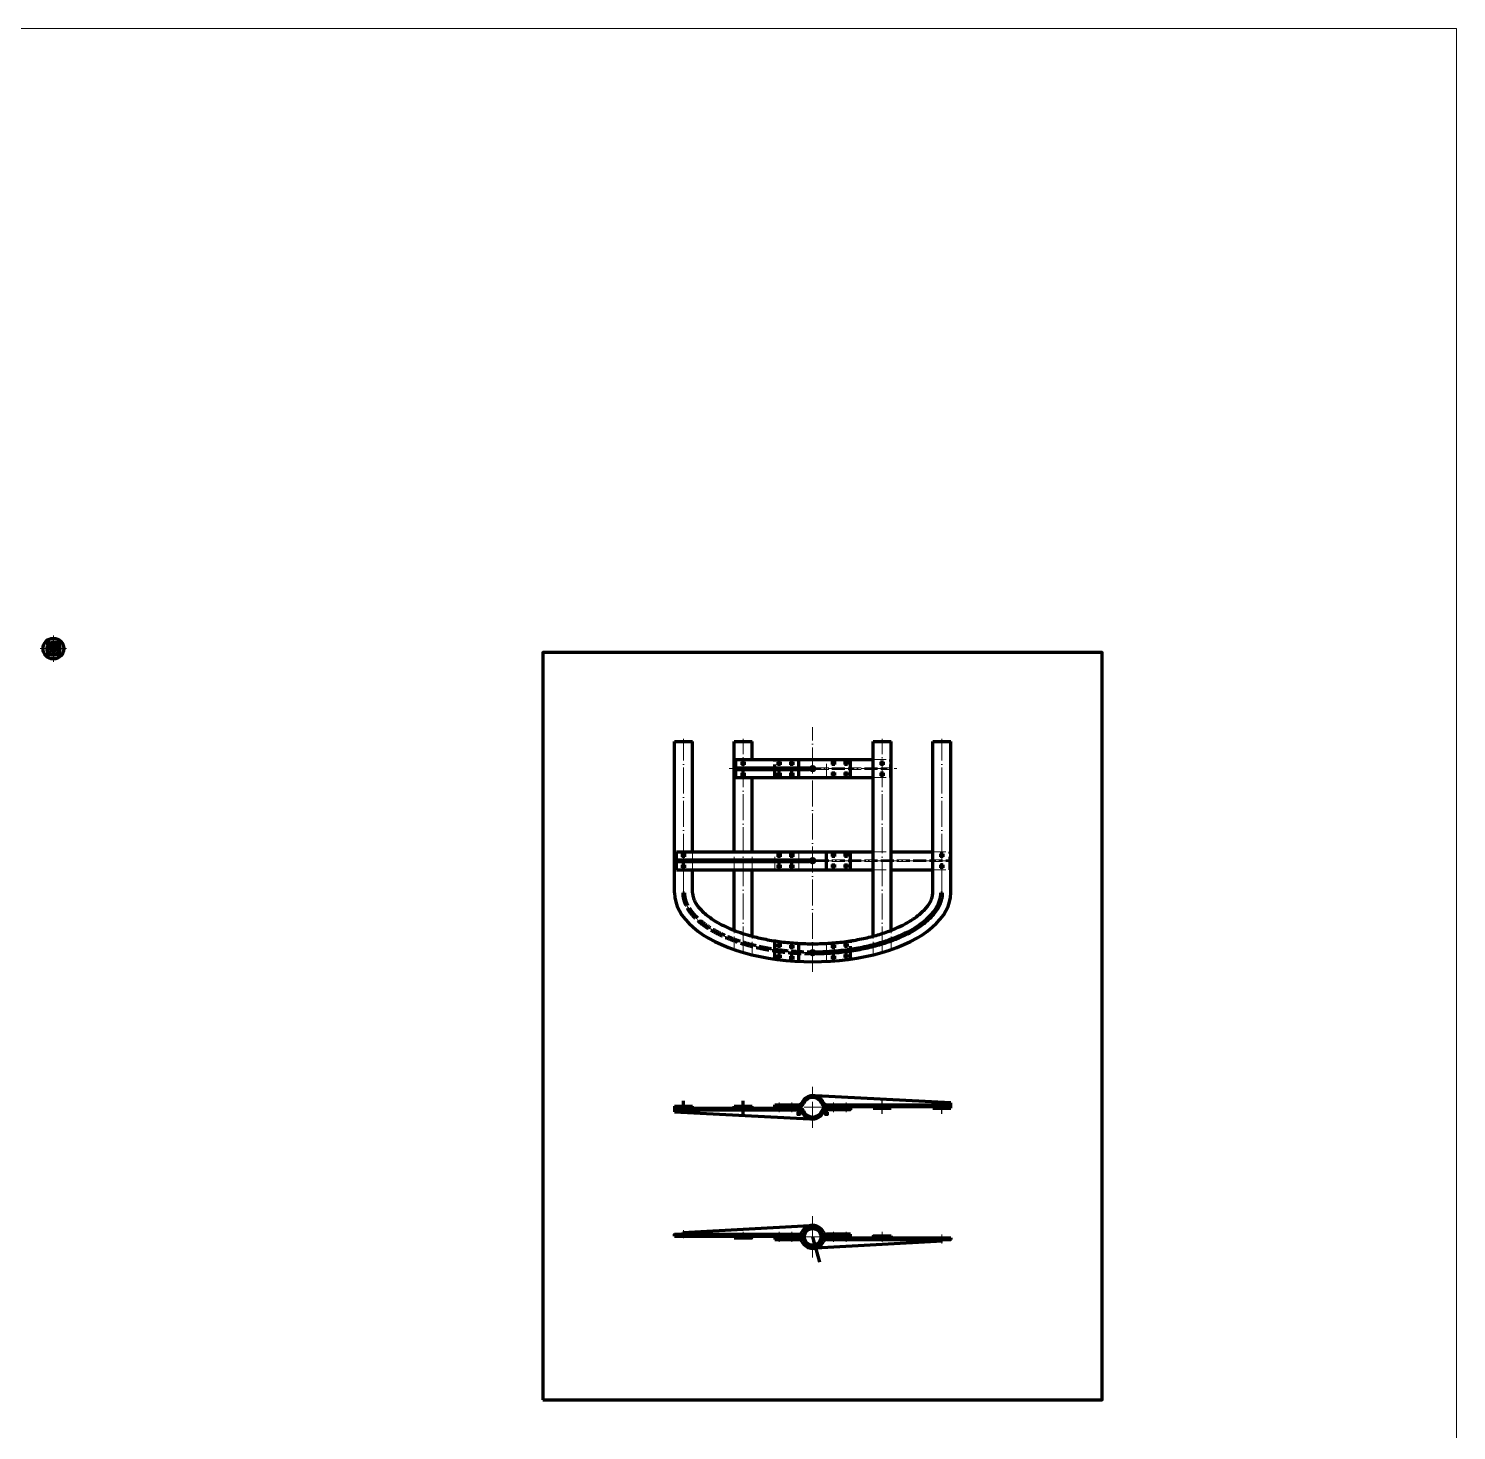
# Model space of a CAD drawing. Extents: x -49005 to 5786, y 3040 to 28144.
# Drawn here: x -26661 to -18751, y 20378 to 28144 of the extents above; entities that cross this region are included whole.
import ezdxf

# ---------------------------------------------------------------- set-up
doc = ezdxf.new("R2010")
doc.units = 0
doc.header["$LTSCALE"] = 6
for name, pattern in [('ACAD_ISO02W100', [15, 12, -3]), ('ACAD_ISO04W100', [30.5, 24, -3, 0.5, -3]), ('CENTER', [2, 1.25, -0.25, 0.25, -0.25])]:
    doc.linetypes.add(name, pattern=pattern)
doc.layers.add('3', color=3, linetype='CENTER')
doc.layers.add('harch', color=3, linetype='CONTINUOUS')
for name, color, linetype, lineweight in [('CEN', 6, 'ACAD_ISO04W100', 15), ('CON', 7, 'CONTINUOUS', 70), ('DASH', 4, 'ACAD_ISO02W100', 15), ('min', 1, 'CONTINUOUS', 18)]:
    doc.layers.add(name, color=color, linetype=linetype, lineweight=lineweight)

msp = doc.modelspace()

# ---------------------------------------------------------------- hatches: boundary and pattern name
at = {"layer": 'CON', "lineweight": 70}
h = msp.add_hatch(color=256, dxfattribs=at)
h.paths.add_polyline_path([(-22317.2, 21404.1), (-22317.2, 21396.1, -0.3366531), (-22369.22, 21435.6), (-22360.85, 21435.6, 0.3231168)])
h.paths.add_polyline_path([(-22360.85, 21435.6), (-22369.22, 21435.6, -0.0680685), (-22371.2, 21450.1), (-22363.2, 21450.1, 0.0803436)])
h.paths.add_polyline_path([(-22363.2, 21450.1), (-22371.2, 21450.1, -0.0208605), (-22371.01, 21454.6), (-22362.98, 21454.6, 0.0245006)])
h.paths.add_polyline_path([(-22362.98, 21454.6), (-22371.01, 21454.6, -0.3899833), (-22317.2, 21504.1), (-22317.2, 21496.1, 0.3857977)])
h.paths.add_polyline_path([(-22263.39, 21454.6), (-22271.42, 21454.6, 0.3857977), (-22317.2, 21496.1), (-22317.2, 21504.1, -0.3899833)])
h.paths.add_polyline_path([(-22263.2, 21450.1), (-22271.2, 21450.1, 0.0245006), (-22271.42, 21454.6), (-22263.39, 21454.6, -0.0208605)])
h.paths.add_polyline_path([(-22263.39, 21445.6), (-22271.42, 21445.6, 0.0245006), (-22271.2, 21450.1), (-22263.2, 21450.1, -0.0208605)])
h.paths.add_polyline_path([(-22265.18, 21435.6), (-22273.54, 21435.6, 0.0557333), (-22271.42, 21445.6), (-22263.39, 21445.6, -0.047141)])
h.paths.add_polyline_path([(-22317.2, 21396.1), (-22317.2, 21404.1, 0.3231168), (-22273.54, 21435.6), (-22265.18, 21435.6, -0.3366531)])
at = {"layer": 'harch', "lineweight": 70}
h = msp.add_hatch(dxfattribs=at)
h.set_pattern_fill('ANSI31', color=256, scale=2, angle=90, style=0)
h.set_pattern_definition([(135, (-19078.87, 9274.0683), (-4.490128, -4.490128), [])])
h.paths.add_polyline_path([(-22317.2, 22221.81), (-22317.2, 22231.81, 0.2950287), (-22375.55, 22194.1), (-22366.44, 22189.99, -0.2950287)])
h.paths.add_polyline_path([(-22366.44, 22189.99), (-22375.55, 22194.1, -0.2950287), (-22393.79, 22182.31), (-22432.2, 22182.31), (-22432.2, 22172.31), (-22393.79, 22172.31, 0.2950287)])
h.paths.add_polyline_path([(-22432.2, 22182.31), (-22502.2, 22182.31), (-22502.2, 22172.31), (-22432.2, 22172.31)])
h.paths.add_polyline_path([(-22502.2, 22182.31), (-22527.2, 22182.31), (-22527.2, 22172.31), (-22502.2, 22172.31)])
h.paths.add_polyline_path([(-22299.88, 22229.42, -0.0000013), (-22299.88, 22229.42, 0.0686365), (-22317.2, 22231.81), (-22317.2, 22221.81, -0.2950287), (-22267.96, 22189.99, 0.2950287), (-22240.61, 22172.31), (-22202.2, 22172.31), (-22202.2, 22182.31), (-22240.61, 22182.31, -0.2950287), (-22258.85, 22194.1, 0.2218988)])
h.paths.add_polyline_path([(-22132.2, 22182.31), (-22202.2, 22182.31), (-22202.2, 22172.31), (-22132.2, 22172.31)])
h.paths.add_polyline_path([(-21932.2, 22182.31), (-22132.2, 22182.31), (-22132.2, 22172.31), (-21932.2, 22172.31)])
h.paths.add_polyline_path([(-21602.2, 22182.31), (-21932.2, 22182.31), (-21932.2, 22172.31), (-21602.2, 22172.31)])
h.paths.add_polyline_path([(-21552.2, 22182.31), (-21602.2, 22182.31), (-21602.2, 22172.31), (-21552.2, 22172.31)])
h = msp.add_hatch(dxfattribs=at)
h.set_pattern_fill('ANSI31', color=256, scale=2, style=0)
h.set_pattern_definition([(45, (-19078.87, 9274.0683), (-4.490128, 4.490128), [])])
h.paths.add_polyline_path([(-22202.2, 22163.31), (-22240.61, 22163.31, 0.1444369), (-22256.9, 22158.51), (-22251.47, 22150.11, -0.1444369), (-22240.61, 22153.31), (-22202.2, 22153.31)])
h.paths.add_polyline_path([(-22251.47, 22150.11), (-22256.9, 22158.51, 0.1444369), (-22267.96, 22145.63, -0.2950287), (-22317.2, 22113.81), (-22317.2, 22103.81, 0.2950287), (-22258.85, 22141.52, -0.1444369)])
h.paths.add_polyline_path([(-22132.2, 22163.31), (-22202.2, 22163.31), (-22202.2, 22153.31), (-22132.2, 22153.31)])
h.paths.add_polyline_path([(-22107.2, 22163.31), (-22132.2, 22163.31), (-22132.2, 22153.31), (-22107.2, 22153.31)])
h.paths.add_polyline_path([(-22366.44, 22145.63, 0.2950287), (-22393.79, 22163.31), (-22432.2, 22163.31), (-22432.2, 22153.31), (-22393.79, 22153.31, -0.2950287), (-22375.55, 22141.52, 0.2950287), (-22317.2, 22103.81), (-22317.2, 22113.81, -0.2950287)])
h.paths.add_polyline_path([(-22432.2, 22163.31), (-22502.2, 22163.31), (-22502.2, 22153.31), (-22432.2, 22153.31)])
h.paths.add_polyline_path([(-22502.2, 22163.31), (-22702.2, 22163.31), (-22702.2, 22153.31), (-22502.2, 22153.31)])
h.paths.add_polyline_path([(-22702.2, 22163.31), (-23032.2, 22163.31), (-23032.2, 22153.31), (-22702.2, 22153.31)])
h.paths.add_polyline_path([(-23032.2, 22163.31), (-23082.2, 22163.31), (-23082.2, 22153.31), (-23032.2, 22153.31)])
h = msp.add_hatch(dxfattribs=at)
h.set_pattern_fill('ANSI31', color=256, style=0)
h.set_pattern_definition([(45, (-19078.87, 9274.0683), (-2.245064, 2.245064), [])])
h.paths.add_polyline_path([(-23082.2, 21464.6), (-23082.2, 21454.6), (-23032.2, 21454.6), (-23032.2, 21464.6)])
h.paths.add_polyline_path([(-23032.2, 21464.6), (-23032.2, 21454.6), (-22982.2, 21454.6), (-22982.2, 21464.6)])
h.paths.add_polyline_path([(-22702.2, 21444.6), (-22702.2, 21454.6), (-22752.2, 21454.6), (-22752.2, 21444.6)])
h.paths.add_polyline_path([(-22652.2, 21444.6), (-22652.2, 21454.6), (-22702.2, 21454.6), (-22702.2, 21444.6)])
h.paths.add_polyline_path([(-21982.2, 21455.6), (-21982.2, 21445.6), (-21932.2, 21445.6), (-21932.2, 21455.6)])
h.paths.add_polyline_path([(-21932.2, 21455.6), (-21932.2, 21445.6), (-21882.2, 21445.6), (-21882.2, 21455.6)])
h.paths.add_polyline_path([(-21652.2, 21445.6), (-21652.2, 21435.6), (-21602.2, 21435.6), (-21602.2, 21445.6)])
h.paths.add_polyline_path([(-21552.2, 21435.6), (-21552.2, 21445.6), (-21602.2, 21445.6), (-21602.2, 21435.6)])

# ---------------------------------------------------------------- linework, layer by layer
at = {"layer": '3', "lineweight": 70}
msp.add_line((-22333.95, 23019.07), (-22333.95, 23029.07), dxfattribs=at)
at = {"layer": 'CEN'}
for p, q in [((-26522.97, 24738.92), (-26522.97, 24781.42)), ((-26552.97, 24708.92), (-26595.47, 24708.92)), ((-26545.95, 24731.9), (-26560.1, 24746.05)), ((-26545.95, 24685.94), (-26560.1, 24671.8)), ((-26537.97, 24708.92), (-26507.97, 24708.92)), ((-26522.97, 24693.92), (-26522.97, 24723.92)), ((-26522.97, 24678.92), (-26522.97, 24636.42)), ((-26499.99, 24731.9), (-26485.85, 24746.05)), ((-26499.99, 24685.94), (-26485.85, 24671.8)), ((-26492.97, 24708.92), (-26450.47, 24708.92)), ((-23032.2, 23356.48), (-23032.2, 24208.73)), ((-22702.2, 23025.95), (-22702.2, 24208.73)), ((-22317.2, 22918.92), (-22317.2, 24273.99)), ((-21932.2, 23025.95), (-21932.2, 24208.73)), ((-21602.2, 23356.48), (-21602.2, 24208.73)), ((-22780.33, 24043.98), (-21850.9, 24043.98)), ((-23082.2, 23533.98), (-21552.2, 23533.98)), ((-22317.2, 22053.73), (-22317.2, 22281.9)), ((-22547.11, 22167.81), (-22093.8, 22167.81)), ((-22502.2, 22140.46), (-22502.2, 22195.16)), ((-22432.2, 22140.46), (-22432.2, 22195.16)), ((-22202.2, 22140.46), (-22202.2, 22195.16)), ((-22132.2, 22140.46), (-22132.2, 22195.16)), ((-22317.2, 21564.18), (-22317.2, 21336.01)), ((-23032.2, 21486.31), (-23032.2, 21442)), ((-22702.2, 21477.44), (-22702.2, 21434.68)), ((-22547.11, 21450.1), (-22093.8, 21450.1)), ((-22502.2, 21477.44), (-22502.2, 21422.75)), ((-22432.2, 21477.44), (-22432.2, 21422.75)), ((-22202.2, 21477.44), (-22202.2, 21422.75)), ((-22132.2, 21477.44), (-22132.2, 21422.75)), ((-21932.2, 21477.44), (-21932.2, 21422.75)), ((-21602.2, 21462.46), (-21602.2, 21413.88))]:
    msp.add_line(p, q, dxfattribs=at)
msp.add_circle((-26522.97, 24708.92), 42.5, dxfattribs=at)
msp.add_open_spline([(-23032.2, 23356.48), (-23032.2, 23349.01), (-23031.61, 23341.55), (-23029.22, 23326.52), (-23027.42, 23318.96), (-23022.54, 23303.68), (-23019.45, 23295.97), (-23011.91, 23280.4), (-23007.45, 23272.55), (-22997.09, 23256.77), (-22991.19, 23248.84), (-22977.93, 23232.99), (-22970.57, 23225.08), (-22954.39, 23209.37), (-22945.57, 23201.57), (-22926.52, 23186.2), (-22916.28, 23178.63), (-22894.46, 23163.79), (-22882.87, 23156.53), (-22852.56, 23139.01), (-22833.06, 23128.99), (-22791.59, 23110.05), (-22769.6, 23101.13), (-22723.48, 23084.57), (-22699.34, 23076.93), (-22649.28, 23063.08), (-22623.36, 23056.86), (-22570.12, 23045.98), (-22542.81, 23041.31), (-22487.21, 23033.59), (-22458.92, 23030.54), (-22401.78, 23026.12), (-22372.93, 23024.74), (-22315.1, 23023.7), (-22286.12, 23024.02), (-22228.45, 23026.36), (-22199.76, 23028.38), (-22143.11, 23034.07), (-22115.14, 23037.75), (-22060.35, 23046.7), (-22033.52, 23051.97), (-21981.41, 23064.02), (-21956.13, 23070.79), (-21907.48, 23085.71), (-21884.12, 23093.86), (-21839.69, 23111.37), (-21818.62, 23120.74), (-21779.09, 23140.49), (-21760.64, 23150.87), (-21726.62, 23172.4), (-21711.06, 23183.55), (-21685.48, 23204.36), (-21674.96, 23213.94), (-21656.1, 23233.25), (-21647.78, 23242.97), (-21633.3, 23262.36), (-21627.16, 23272.03), (-21617.83, 23289.57), (-21614.31, 23297.46), (-21608.65, 23313.09), (-21606.49, 23320.83), (-21603.45, 23336.18), (-21602.57, 23343.79), (-21602.23, 23353.09), (-21602.2, 23354.78), (-21602.2, 23356.48)], degree=3, knots=[0, 0, 0, 0, 0.0792633, 0.0792633, 0.1585266, 0.1585266, 0.2377899, 0.2377899, 0.3170532, 0.3170532, 0.3963165, 0.3963165, 0.4755798, 0.4755798, 0.554843, 0.554843, 0.6341063, 0.6341063, 0.7133696, 0.7133696, 0.8306812, 0.8306812, 0.9479928, 0.9479928, 1.0653043, 1.0653043, 1.1826159, 1.1826159, 1.2999274, 1.2999274, 1.417239, 1.417239, 1.5345506, 1.5345506, 1.6518621, 1.6518621, 1.7691737, 1.7691737, 1.8864853, 1.8864853, 2.0037968, 2.0037968, 2.1211084, 2.1211084, 2.2384199, 2.2384199, 2.3557315, 2.3557315, 2.4730431, 2.4730431, 2.5903546, 2.5903546, 2.6874087, 2.6874087, 2.7844628, 2.7844628, 2.8815168, 2.8815168, 2.9622095, 2.9622095, 3.0429022, 3.0429022, 3.1235948, 3.1235948, 3.1415927, 3.1415927, 3.1415927, 3.1415927], dxfattribs=at)
at = {"layer": 'CON'}
for p, q in [((-23082.2, 23356.48), (-23082.2, 24193.98)), ((-23082.2, 24193.98), (-22982.2, 24193.98)), ((-22982.2, 23583.98), (-22982.2, 24193.98)), ((-22752.2, 23583.98), (-22752.2, 24193.98)), ((-22752.2, 24193.98), (-22652.2, 24193.98)), ((-22652.2, 24093.98), (-22652.2, 24193.98)), ((-21982.2, 23115.81), (-21982.2, 24193.98)), ((-21982.2, 24193.98), (-21882.2, 24193.98)), ((-21882.2, 23148.37), (-21882.2, 24193.98)), ((-21652.2, 23356.48), (-21652.2, 24193.98)), ((-21652.2, 24193.98), (-21552.2, 24193.98)), ((-21552.2, 23356.48), (-21552.2, 24193.98)), ((-22742.2, 23993.98), (-22742.2, 24093.98)), ((-22742.2, 24093.98), (-21982.2, 24093.98)), ((-22742.2, 24048.98), (-22333.95, 24048.98)), ((-22717.2, 24073.98), (-22687.2, 24073.98)), ((-22702.2, 24058.98), (-22702.2, 24088.98)), ((-22517.2, 24073.98), (-22487.2, 24073.98)), ((-22502.2, 24058.98), (-22502.2, 24088.98)), ((-22447.2, 24073.98), (-22417.2, 24073.98)), ((-22432.2, 24058.98), (-22432.2, 24088.98)), ((-22393.79, 24048.98), (-22393.79, 24088.98)), ((-22333.95, 24038.98), (-22333.95, 24048.98)), ((-22187.2, 24073.98), (-22217.2, 24073.98)), ((-22202.2, 24058.98), (-22202.2, 24088.98)), ((-22117.2, 24073.98), (-22147.2, 24073.98)), ((-22132.2, 24058.98), (-22132.2, 24088.98)), ((-22107.2, 23993.98), (-22107.2, 24093.98)), ((-21947.2, 24073.98), (-21917.2, 24073.98)), ((-21932.2, 24058.98), (-21932.2, 24088.98)), ((-22742.2, 24038.98), (-22333.95, 24038.98)), ((-22742.2, 23993.98), (-21982.2, 23993.98)), ((-22717.2, 24013.98), (-22687.2, 24013.98)), ((-22702.2, 23998.98), (-22702.2, 24028.98)), ((-22652.2, 23583.98), (-22652.2, 23993.98)), ((-22517.2, 24013.98), (-22487.2, 24013.98)), ((-22502.2, 23998.98), (-22502.2, 24028.98)), ((-22447.2, 24013.98), (-22417.2, 24013.98)), ((-22432.2, 23998.98), (-22432.2, 24028.98)), ((-22393.79, 23998.98), (-22393.79, 24038.98)), ((-22187.2, 24013.98), (-22217.2, 24013.98)), ((-22202.2, 23998.98), (-22202.2, 24028.98)), ((-22117.2, 24013.98), (-22147.2, 24013.98)), ((-22132.2, 23998.98), (-22132.2, 24028.98)), ((-21947.2, 24013.98), (-21917.2, 24013.98)), ((-21932.2, 23998.98), (-21932.2, 24028.98)), ((-23072.2, 23483.98), (-23072.2, 23583.98)), ((-23072.2, 23583.98), (-21982.2, 23583.98)), ((-23032.2, 23548.98), (-23032.2, 23578.98)), ((-22502.2, 23548.98), (-22502.2, 23578.98)), ((-22432.2, 23548.98), (-22432.2, 23578.98)), ((-22240.61, 23488.98), (-22240.61, 23578.98)), ((-22202.2, 23548.98), (-22202.2, 23578.98)), ((-22132.2, 23548.98), (-22132.2, 23578.98)), ((-22107.2, 23483.98), (-22107.2, 23583.98)), ((-21882.2, 23583.98), (-21652.2, 23583.98)), ((-21602.2, 23548.98), (-21602.2, 23578.98)), ((-23072.2, 23538.98), (-22333.95, 23538.98)), ((-23072.2, 23528.98), (-22333.95, 23528.98)), ((-23047.2, 23563.98), (-23017.2, 23563.98)), ((-23047.2, 23503.98), (-23017.2, 23503.98)), ((-23032.2, 23488.98), (-23032.2, 23518.98)), ((-22517.2, 23563.98), (-22487.2, 23563.98)), ((-22517.2, 23503.98), (-22487.2, 23503.98)), ((-22502.2, 23488.98), (-22502.2, 23518.98)), ((-22447.2, 23563.98), (-22417.2, 23563.98)), ((-22447.2, 23503.98), (-22417.2, 23503.98)), ((-22432.2, 23488.98), (-22432.2, 23518.98)), ((-22333.95, 23528.98), (-22333.95, 23538.98)), ((-22187.2, 23563.98), (-22217.2, 23563.98)), ((-22187.2, 23503.98), (-22217.2, 23503.98)), ((-22202.2, 23488.98), (-22202.2, 23518.98)), ((-22117.2, 23563.98), (-22147.2, 23563.98)), ((-22117.2, 23503.98), (-22147.2, 23503.98)), ((-22132.2, 23488.98), (-22132.2, 23518.98)), ((-21617.2, 23563.98), (-21587.2, 23563.98)), ((-21617.2, 23503.98), (-21587.2, 23503.98)), ((-21602.2, 23488.98), (-21602.2, 23518.98)), ((-23072.2, 23483.98), (-21982.2, 23483.98)), ((-22982.2, 23356.48), (-22982.2, 23483.98)), ((-22752.2, 23148.37), (-22752.2, 23483.98)), ((-22652.2, 23115.81), (-22652.2, 23483.98)), ((-21882.2, 23483.98), (-21652.2, 23483.98)), ((-23037.2, 23356.48), (-23027.2, 23356.48)), ((-21607.2, 23356.48), (-21597.2, 23356.48)), ((-21607.2, 23356.48), (-21597.2, 23356.48)), ((-22517.2, 23065.99), (-22487.2, 23065.99)), ((-22502.2, 23050.99), (-22502.2, 23080.99)), ((-22502.2, 22990.49), (-22502.2, 23020.49)), ((-22447.2, 23058.57), (-22417.2, 23058.57)), ((-22432.2, 23043.57), (-22432.2, 23073.57)), ((-22393.79, 23030.97), (-22393.79, 23071.01)), ((-22393.79, 22980.92), (-22393.79, 23020.96)), ((-22187.2, 23058.57), (-22217.2, 23058.57)), ((-22202.2, 23043.57), (-22202.2, 23073.57)), ((-22117.2, 23065.99), (-22147.2, 23065.99)), ((-22132.2, 23050.99), (-22132.2, 23080.99)), ((-22132.2, 22990.49), (-22132.2, 23020.49)), ((-22517.2, 23005.49), (-22487.2, 23005.49)), ((-22447.2, 22998.38), (-22417.2, 22998.38)), ((-22432.2, 22983.38), (-22432.2, 23013.38)), ((-22187.2, 22998.38), (-22217.2, 22998.38)), ((-22202.2, 22983.38), (-22202.2, 23013.38)), ((-22117.2, 23005.49), (-22147.2, 23005.49)), ((-23082.2, 22173.31), (-23082.2, 22143.31)), ((-23082.2, 22173.31), (-22982.2, 22173.31)), ((-23082.2, 22163.31), (-22393.79, 22163.31)), ((-23082.2, 22153.31), (-22393.79, 22153.31)), ((-23032.2, 22131.6), (-23032.2, 22204.02)), ((-22982.2, 22163.31), (-22982.2, 22173.31)), ((-22752.2, 22163.31), (-22752.2, 22173.31)), ((-22752.2, 22173.31), (-22652.2, 22173.31)), ((-22702.2, 22131.6), (-22702.2, 22204.02)), ((-22652.2, 22163.31), (-22652.2, 22173.31)), ((-22240.61, 22182.31), (-21552.2, 22182.31)), ((-22240.61, 22172.31), (-21552.2, 22172.31)), ((-21982.2, 22162.31), (-21982.2, 22172.31)), ((-21982.2, 22162.31), (-21882.2, 22162.31)), ((-21882.2, 22162.31), (-21882.2, 22172.31)), ((-21652.2, 22162.31), (-21652.2, 22172.31)), ((-21652.2, 22162.31), (-21552.2, 22162.31)), ((-21552.2, 22162.31), (-21552.2, 22182.31)), ((-23082.2, 21464.6), (-22393.79, 21464.6)), ((-23082.2, 21454.6), (-23082.2, 21464.6)), ((-23082.2, 21454.6), (-22393.79, 21454.6)), ((-23037.2, 21474.6), (-23037.2, 21464.6)), ((-23027.2, 21474.6), (-23027.2, 21464.6)), ((-22982.2, 21454.6), (-22982.2, 21464.6)), ((-22752.2, 21454.6), (-22752.2, 21444.6)), ((-22752.2, 21444.6), (-22652.2, 21444.6)), ((-22652.2, 21454.6), (-22652.2, 21444.6)), ((-22240.61, 21445.6), (-21552.2, 21445.6)), ((-22240.61, 21435.6), (-21552.2, 21435.6)), ((-21982.2, 21455.6), (-21982.2, 21445.6)), ((-21982.2, 21455.6), (-21882.2, 21455.6)), ((-21882.2, 21455.6), (-21882.2, 21445.6)), ((-21652.2, 21445.6), (-21652.2, 21435.6)), ((-21607.2, 21435.6), (-21607.2, 21425.6)), ((-21597.2, 21435.6), (-21597.2, 21425.6)), ((-21552.2, 21445.6), (-21552.2, 21435.6))]:
    msp.add_line(p, q, dxfattribs=at)
at = {"layer": 'CON', "lineweight": 70}
for p, q in [((-22527.2, 22988.67), (-22527.2, 23089.76)), ((-22300.45, 23019.07), (-22300.45, 23029.07)), ((-21552.2, 22192.31), (-22299.62, 22230.99)), ((-22527.2, 22172.31), (-22527.2, 22182.31)), ((-22527.2, 22182.31), (-22393.79, 22182.31)), ((-22527.2, 22172.31), (-22393.79, 22172.31)), ((-22366.44, 22189.99), (-22375.55, 22194.1)), ((-22251.47, 22150.11), (-22256.9, 22158.51)), ((-22240.61, 22163.31), (-22107.2, 22163.31)), ((-22107.2, 22153.31), (-22240.61, 22153.31)), ((-22107.2, 22163.31), (-22107.2, 22153.31)), ((-21552.2, 22182.31), (-21552.2, 22192.31)), ((-23082.2, 22143.31), (-22334.78, 22104.63)), ((-22406.29, 22133.31), (-22381.29, 22133.31)), ((-22393.79, 22120.81), (-22393.79, 22145.81)), ((-22253.11, 22133.31), (-22228.11, 22133.31)), ((-22240.61, 22120.81), (-22240.61, 22145.81)), ((-23037.2, 21474.6), (-22334.75, 21513.23)), ((-22527.2, 21445.6), (-22527.2, 21435.6)), ((-22527.2, 21445.6), (-22393.79, 21445.6)), ((-22527.2, 21435.6), (-22393.79, 21435.6)), ((-22317.2, 21450.1), (-22279.5, 21309.4)), ((-22107.2, 21464.6), (-22240.61, 21464.6)), ((-22240.61, 21454.6), (-22107.2, 21454.6)), ((-22107.2, 21454.6), (-22107.2, 21464.6)), ((-21597.2, 21425.6), (-22299.65, 21386.96))]:
    msp.add_line(p, q, dxfattribs=at)
at = {"layer": 'CON'}
for centre, radius in [((-26522.97, 24708.92), 57.5), ((-26553.03, 24738.97), 7), ((-26553.03, 24678.87), 7), ((-26522.97, 24708.92), 34.5), ((-26522.97, 24708.92), 32.5), ((-26522.97, 24708.92), 16), ((-26522.97, 24708.92), 12.5), ((-26492.92, 24738.97), 7), ((-26492.92, 24678.87), 7)]:
    msp.add_circle(centre, radius, dxfattribs=at)
at = {"layer": 'CON', "lineweight": 70}
for centre, radius in [((-22317.2, 24043.98), 11.25), ((-22317.2, 23533.98), 11.25), ((-22317.2, 23023.98), 11.25), ((-22317.2, 21450.1), 54), ((-22317.2, 21450.1), 46)]:
    msp.add_circle(centre, radius, dxfattribs=at)
for centre, radius, start, end in [((-22317.2, 22167.81), 64, 24.249713, 155.750287), ((-22299.66, 22230.19), 0.798, 87.037819, 254.294307), ((-22393.79, 22202.31), 20, 270, 335.750287), ((-22393.79, 22202.31), 30, 270, 335.750287), ((-22393.79, 22133.31), 30, 24.249713, 90), ((-22393.79, 22133.31), 20, 24.249713, 90), ((-22317.2, 22167.81), 54, 24.249713, 155.750287), ((-22240.61, 22202.31), 30, 204.249713, 270), ((-22240.61, 22133.31), 30, 90, 155.750287), ((-22240.61, 22202.31), 20, 204.249713, 270), ((-22240.61, 22133.31), 20, 90, 155.750287), ((-22317.2, 22167.81), 64, 204.249713, 335.750287), ((-22317.2, 22167.81), 54, 204.249713, 335.750287), ((-22334.74, 22105.43), 0.798, 267.037819, 74.294307), ((-22317.2, 21450.1), 64, 24.249713, 155.750287), ((-22393.79, 21484.6), 20, 270, 335.750287), ((-22393.79, 21484.6), 30, 270, 335.750287), ((-22393.79, 21415.6), 30, 24.249713, 90), ((-22393.79, 21415.6), 20, 24.249713, 90), ((-22334.71, 21512.46), 0.772, 285.682884, 93.147835), ((-22240.61, 21484.6), 30, 204.249713, 270), ((-22240.61, 21415.6), 30, 90, 155.750287), ((-22240.61, 21484.6), 20, 204.249713, 270), ((-22240.61, 21415.6), 20, 90, 155.750287), ((-22317.2, 21450.1), 64, 204.249713, 335.750287), ((-22299.69, 21387.73), 0.772, 105.682884, 273.147835)]:
    msp.add_arc(centre, radius, start, end, dxfattribs=at)
at = {"layer": 'CON'}
msp.add_ellipse((-22317.2, 23356.48), major_axis=(-765, 0), ratio=0.5, start_param=0, end_param=3.1415927, dxfattribs=at)
msp.add_open_spline([(-22982.2, 23356.48), (-22982.2, 23352.69), (-22981.97, 23348.9), (-22981, 23341.19), (-22980.28, 23337.27), (-22978.26, 23329.21), (-22976.97, 23325.07), (-22973.73, 23316.5), (-22971.78, 23312.08), (-22967.13, 23302.94), (-22964.43, 23298.23), (-22958.2, 23288.56), (-22954.67, 23283.6), (-22946.74, 23273.48), (-22942.33, 23268.32), (-22932.6, 23257.89), (-22927.28, 23252.6), (-22913.16, 23239.63), (-22903.86, 23231.9), (-22883.38, 23216.56), (-22872.21, 23208.94), (-22848.1, 23193.97), (-22835.15, 23186.63), (-22807.62, 23172.38), (-22793.03, 23165.48), (-22762.37, 23152.23), (-22746.29, 23145.89), (-22712.81, 23133.87), (-22695.4, 23128.19), (-22651.98, 23115.39), (-22625.4, 23108.65), (-22570.45, 23096.86), (-22542.08, 23091.81), (-22484.12, 23083.53), (-22454.52, 23080.31), (-22394.65, 23075.76), (-22364.38, 23074.43), (-22303.73, 23073.72), (-22273.36, 23074.33), (-22213.07, 23077.46), (-22183.15, 23079.99), (-22124.35, 23086.91), (-22095.47, 23091.29), (-22039.27, 23101.81), (-22011.97, 23107.95), (-21959.46, 23121.8), (-21934.26, 23129.52), (-21886.49, 23146.31), (-21863.91, 23155.39), (-21825.47, 23172.94), (-21809.13, 23181.24), (-21778.77, 23198.36), (-21764.77, 23207.17), (-21739.27, 23225.01), (-21727.79, 23234.05), (-21709.59, 23250.14), (-21702.37, 23257.2), (-21689.57, 23271.09), (-21683.97, 23277.92), (-21674.32, 23291.19), (-21670.26, 23297.63), (-21664.12, 23308.91), (-21661.81, 23313.84), (-21658, 23323.35), (-21656.51, 23327.94), (-21654.2, 23336.83), (-21653.39, 23341.13), (-21652.42, 23349.1), (-21652.2, 23352.79), (-21652.2, 23356.48)], degree=3, knots=[0, 0, 0, 0, 0.0622901, 0.0622901, 0.1245801, 0.1245801, 0.1868702, 0.1868702, 0.2491603, 0.2491603, 0.3114504, 0.3114504, 0.3737404, 0.3737404, 0.4360305, 0.4360305, 0.4983206, 0.4983206, 0.5882885, 0.5882885, 0.6782565, 0.6782565, 0.7682245, 0.7682245, 0.8581924, 0.8581924, 0.9481604, 0.9481604, 1.0381284, 1.0381284, 1.1654009, 1.1654009, 1.2926735, 1.2926735, 1.419946, 1.419946, 1.5472186, 1.5472186, 1.6744911, 1.6744911, 1.8017637, 1.8017637, 1.9290363, 1.9290363, 2.0563088, 2.0563088, 2.1835814, 2.1835814, 2.3108539, 2.3108539, 2.416127, 2.416127, 2.5214001, 2.5214001, 2.6266732, 2.6266732, 2.7097027, 2.7097027, 2.7927322, 2.7927322, 2.8757617, 2.8757617, 2.9441729, 2.9441729, 3.0125841, 3.0125841, 3.0809952, 3.0809952, 3.1415927, 3.1415927, 3.1415927, 3.1415927], dxfattribs=at)
at = {"layer": 'CON', "lineweight": 70}
for points, knots in [([(-22300.45, 23029.07), (-22295.25, 23029.13), (-22290.05, 23029.22), (-22251.3, 23030.07), (-22217.86, 23031.95), (-22151.86, 23037.97), (-22119.31, 23042.11), (-22056.34, 23052.45), (-22025.89, 23058.6), (-21967.1, 23072.85), (-21938.76, 23080.94), (-21889.55, 23097.26), (-21868.25, 23105.2), (-21827.76, 23122.11), (-21808.56, 23131.08), (-21772.55, 23149.85), (-21755.73, 23159.65), (-21724.7, 23179.89), (-21710.48, 23190.31), (-21684.82, 23211.53), (-21673.37, 23222.32), (-21655.99, 23241.09), (-21649.41, 23249.04), (-21637.84, 23264.76), (-21632.83, 23272.52), (-21624.28, 23287.78), (-21620.72, 23295.28), (-21614.88, 23310.12), (-21612.59, 23317.44), (-21609.22, 23331.94), (-21608.12, 23339.12), (-21607.33, 23349.67), (-21607.2, 23353.07), (-21607.2, 23356.48)], [1.5935145, 1.5935145, 1.5935145, 1.5935145, 1.6146689, 1.6146689, 1.7513053, 1.7513053, 1.8879417, 1.8879417, 2.0221186, 2.0221186, 2.1562954, 2.1562954, 2.266638, 2.266638, 2.3769806, 2.3769806, 2.4873232, 2.4873232, 2.5976659, 2.5976659, 2.7080085, 2.7080085, 2.7889293, 2.7889293, 2.8685219, 2.8685219, 2.9470601, 2.9470601, 3.0255983, 3.0255983, 3.1041365, 3.1041365, 3.1415927, 3.1415927, 3.1415927, 3.1415927]), ([(-22300.45, 23019.07), (-22297.68, 23019.1), (-22294.92, 23019.14), (-22259.89, 23019.73), (-22227.7, 23021.33), (-22164.04, 23026.6), (-22132.59, 23030.28), (-22070.98, 23039.63), (-22040.84, 23045.3), (-21982.41, 23058.53), (-21954.13, 23066.08), (-21901.76, 23082.33), (-21877.52, 23090.93), (-21832.76, 23108.93), (-21812.11, 23118.27), (-21774.44, 23137.38), (-21757.27, 23147.1), (-21726.55, 23166.51), (-21712.83, 23176.15), (-21688.09, 23195.51), (-21677, 23205.22), (-21657.01, 23224.85), (-21648.12, 23234.77), (-21632.55, 23254.64), (-21625.88, 23264.59), (-21614.68, 23284.35), (-21610.17, 23294.17), (-21603.71, 23312.1), (-21601.47, 23320.23), (-21598.09, 23337.75), (-21597.2, 23347.11), (-21597.2, 23356.48)], [1.5933615, 1.5933615, 1.5933615, 1.5933615, 1.6045255, 1.6045255, 1.734991, 1.734991, 1.8654565, 1.8654565, 1.995922, 1.995922, 2.1263874, 2.1263874, 2.2481851, 2.2481851, 2.3634102, 2.3634102, 2.4721725, 2.4721725, 2.5731244, 2.5731244, 2.6706671, 2.6706671, 2.7682098, 2.7682098, 2.8657525, 2.8657525, 2.9632952, 2.9632952, 3.0455609, 3.0455609, 3.1415927, 3.1415927, 3.1415927, 3.1415927])]:
    msp.add_open_spline(points, degree=3, knots=knots, dxfattribs=at)
at = {"layer": 'DASH', "lineweight": 70}
for p, q in [((-22527.2, 23993.98), (-22527.2, 24093.98)), ((-22107.2, 22988.67), (-22107.2, 23089.76))]:
    msp.add_line(p, q, dxfattribs=at)
at = {"layer": 'DASH'}
for p, q in [((-22300.45, 24048.98), (-21892.2, 24048.98)), ((-22300.45, 24038.98), (-22300.45, 24048.98)), ((-22240.61, 23998.98), (-22240.61, 24088.98)), ((-21982.2, 24093.98), (-21892.2, 24093.98)), ((-21892.2, 23993.98), (-21892.2, 24093.98)), ((-22300.45, 24038.98), (-21892.2, 24038.98)), ((-21982.2, 23993.98), (-21892.2, 23993.98)), ((-22982.2, 23538.98), (-22982.2, 23583.98)), ((-22752.2, 23483.98), (-22752.2, 23583.98)), ((-22652.2, 23483.98), (-22652.2, 23583.98)), ((-22527.2, 23483.98), (-22527.2, 23583.98)), ((-22393.79, 23538.98), (-22393.79, 23578.98)), ((-21982.2, 23583.98), (-21882.2, 23583.98)), ((-21652.2, 23583.98), (-21562.2, 23583.98)), ((-21562.2, 23483.98), (-21562.2, 23583.98)), ((-22982.2, 23483.98), (-22982.2, 23528.98)), ((-22393.79, 23488.98), (-22393.79, 23528.98)), ((-22300.45, 23538.98), (-21562.2, 23538.98)), ((-22300.45, 23528.98), (-22300.45, 23538.98)), ((-22300.45, 23528.98), (-21562.2, 23528.98)), ((-21982.2, 23483.98), (-21882.2, 23483.98)), ((-21652.2, 23483.98), (-21562.2, 23483.98)), ((-23027.2, 23356.48), (-23037.2, 23356.48)), ((-22752.2, 23041.83), (-22752.2, 23148.37)), ((-22652.2, 23012.6), (-22652.2, 23115.81)), ((-21982.2, 23012.6), (-21982.2, 23115.81)), ((-21882.2, 23041.83), (-21882.2, 23148.37)), ((-22240.61, 23030.45), (-22240.61, 23070.49)), ((-22240.61, 22980.4), (-22240.61, 23020.44))]:
    msp.add_line(p, q, dxfattribs=at)
at = {"layer": 'DASH', "lineweight": 70}
for points, knots in [([(-23037.2, 23356.48), (-23037.2, 23348.04), (-23036.47, 23339.6), (-23033.52, 23322.61), (-23031.3, 23314.06), (-23025.27, 23296.82), (-23021.46, 23288.13), (-23012.16, 23270.62), (-23006.67, 23261.81), (-22993.94, 23244.18), (-22986.71, 23235.36), (-22970.5, 23217.81), (-22961.52, 23209.1), (-22941.86, 23191.9), (-22931.17, 23183.42), (-22908.17, 23166.82), (-22895.84, 23158.69), (-22869.66, 23142.91), (-22855.79, 23135.25), (-22826.64, 23120.49), (-22811.36, 23113.39), (-22779.48, 23099.82), (-22762.9, 23093.36), (-22719.86, 23078.04), (-22692.67, 23069.64), (-22636.17, 23054.64), (-22606.86, 23048.04), (-22546.65, 23036.79), (-22515.75, 23032.14), (-22452.95, 23024.88), (-22421.04, 23022.27), (-22370.64, 23019.83), (-22352.31, 23019.28), (-22333.95, 23019.07)], [0, 0, 0, 0, 0.0865635, 0.0865635, 0.1731269, 0.1731269, 0.2596904, 0.2596904, 0.3462538, 0.3462538, 0.4328173, 0.4328173, 0.5193808, 0.5193808, 0.6059442, 0.6059442, 0.6925077, 0.6925077, 0.7790712, 0.7790712, 0.8656346, 0.8656346, 0.9521981, 0.9521981, 1.0826636, 1.0826636, 1.2131291, 1.2131291, 1.3435945, 1.3435945, 1.47406, 1.47406, 1.5482312, 1.5482312, 1.5482312, 1.5482312]), ([(-23027.2, 23356.48), (-23027.2, 23349.71), (-23026.7, 23342.94), (-23024.63, 23329.08), (-23023.03, 23322), (-23018.55, 23307.33), (-23015.62, 23299.74), (-23008.24, 23284.12), (-23003.74, 23276.07), (-22993.16, 23259.85), (-22987.09, 23251.68), (-22972.29, 23234.11), (-22963.32, 23224.7), (-22943.25, 23206.08), (-22932.16, 23196.85), (-22907.94, 23178.75), (-22894.81, 23169.88), (-22866.64, 23152.66), (-22851.6, 23144.31), (-22819.77, 23128.25), (-22802.97, 23120.55), (-22767.8, 23105.92), (-22749.43, 23098.99), (-22711.29, 23085.99), (-22691.53, 23079.92), (-22642.11, 23066.33), (-22611.83, 23059.31), (-22549.48, 23047.36), (-22517.41, 23042.44), (-22452.14, 23034.82), (-22418.94, 23032.12), (-22368.37, 23029.76), (-22351.17, 23029.27), (-22333.95, 23029.07)], [0, 0, 0, 0, 0.0745319, 0.0745319, 0.1514296, 0.1514296, 0.2318665, 0.2318665, 0.3151494, 0.3151494, 0.3984324, 0.3984324, 0.4941025, 0.4941025, 0.5897726, 0.5897726, 0.6854427, 0.6854427, 0.7811129, 0.7811129, 0.876783, 0.876783, 0.9724531, 0.9724531, 1.0681232, 1.0681232, 1.2047596, 1.2047596, 1.3413961, 1.3413961, 1.4780325, 1.4780325, 1.5480781, 1.5480781, 1.5480781, 1.5480781])]:
    msp.add_open_spline(points, degree=3, knots=knots, dxfattribs=at)
at = {"layer": 'harch'}
for p, q in [((-21932.2, 22131.6), (-21932.2, 22204.02)), ((-21602.2, 22131.6), (-21602.2, 22204.02))]:
    msp.add_line(p, q, dxfattribs=at)
at = {"layer": 'harch', "lineweight": 18}
msp.add_lwpolyline([(-34519.42, 12611.66), (-18751.14, 12611.66), (-18751.14, 28143.79), (-34519.42, 28143.79)], close=True, dxfattribs=at)
at = {"layer": 'min', "lineweight": 70}
msp.add_lwpolyline([(-23812.39, 20547.24), (-20714.44, 20547.24), (-20714.44, 24687.7), (-23812.39, 24687.7)], close=True, dxfattribs=at)

doc.saveas('drawing.dxf')
